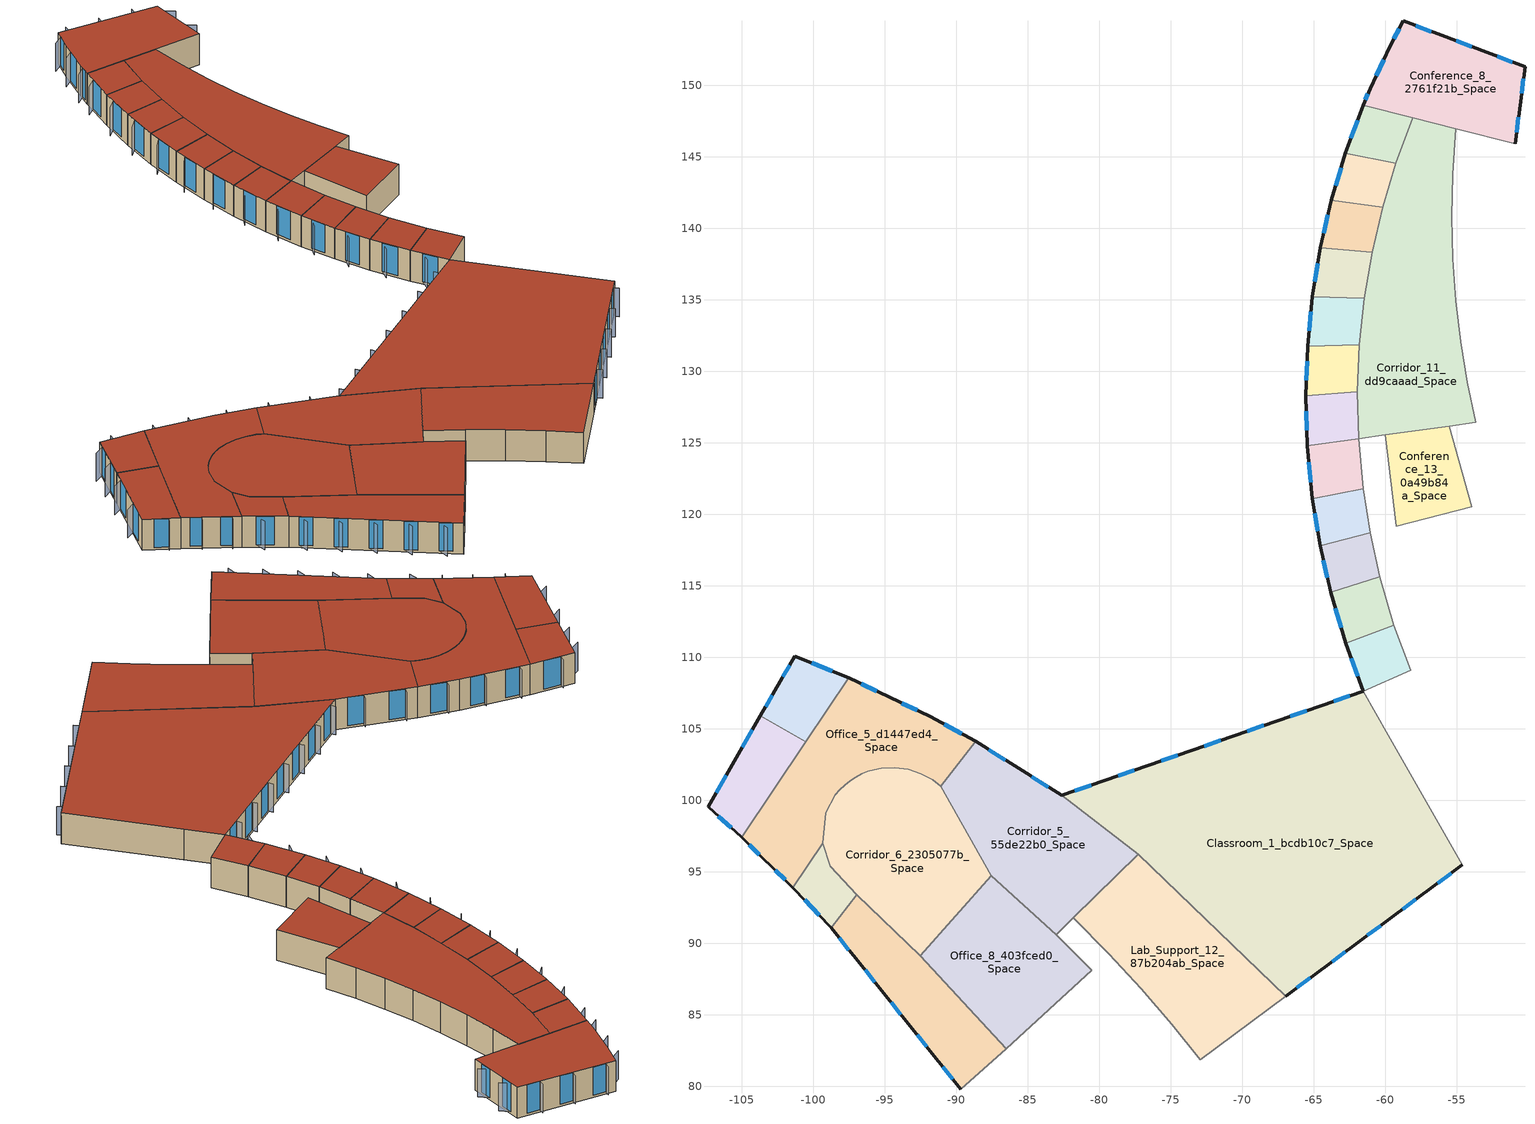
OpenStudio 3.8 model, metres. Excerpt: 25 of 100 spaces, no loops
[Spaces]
Office_3_7615d3ba_Space
 floor outside: -99.35,96.99 -98.82,95.4 -96.96,93.41 -98.77,91.09 -101.43,93.9 z18.9
 wall outside: -101.43,93.9 -98.77,91.09 z18.9:21.95
 wall to Office_5_d1447ed4_Space: -99.35,96.99 -101.43,93.9 z18.9:21.95
 wall to Corridor_4_29bf2f65_Space: -98.77,91.09 -96.96,93.41 z18.9:21.95
 wall to Corridor_6_2305077b_Space: -96.96,93.41 -98.82,95.4 -99.35,96.99 z18.9:21.95
 window: -100.6,93.03 -99.59,91.96 z19.12:21.92
 roof outside: -99.35,96.99 -101.43,93.9 -98.77,91.09 -96.96,93.41 -98.82,95.4 z21.95
Office_5_d1447ed4_Space
 floor outside: -91.85,105.87 -88.66,104.12 -91.08,100.99 -91.65,101.42 -92.48,101.87 -93.38,102.16 -94.32,102.29 -95.26,102.24 -95.73,102.15 -96.18,102.01 -96.62,101.84 -97.04,101.62 -97.44,101.36 -97.81,101.07 -98.15,100.73 -98.46,100.37 -99.13,99.12 -99.35,96.99 -101.43,93.9 -105.03,97.42 -97.53,108.56 z18.9
 wall outside: -105.03,97.42 -101.43,93.9 / -88.66,104.12 -91.85,105.87 -97.53,108.56 z18.9:21.95
 wall to Conference_11_d15ceaec_Space: -100.55,104.08 -105.03,97.42 z18.9:21.95
 wall to Corridor_6_2305077b_Space: -99.35,96.99 -99.13,99.12 -98.46,100.37 -98.15,100.73 -97.81,101.07 -97.44,101.36 -97.04,101.62 -96.62,101.84 -96.18,102.01 -95.73,102.15 -95.26,102.24 -94.32,102.29 -93.38,102.16 -92.48,101.87 -91.65,101.42 -91.08,100.99 z18.9:21.95
 wall to Corridor_5_55de22b0_Space: -91.08,100.99 -88.66,104.12 z18.9:21.95
 wall to Conference_7_6b88a7b2_Space: -97.53,108.56 -100.55,104.08 z18.9:21.95
 window: -104.47,96.88 -103.78,96.21 / -102.67,95.12 -101.98,94.44 / -89.64,104.66 -90.86,105.33 / -92.73,106.28 -93.81,106.8 / -95.57,107.63 -96.65,108.15 z19.12:21.92
 roof outside: -97.53,108.56 -105.03,97.42 -101.43,93.9 -99.35,96.99 -99.13,99.12 -98.46,100.37 -98.15,100.73 -97.81,101.07 -97.44,101.36 -97.04,101.62 -96.62,101.84 -96.18,102.01 -95.73,102.15 -95.26,102.24 -94.32,102.29 -93.38,102.16 -92.48,101.87 -91.65,101.42 -91.08,100.99 -88.66,104.12 -91.85,105.87 z21.95
Office_8_403fced0_Space
 floor outside: -83.01,90.6 -80.53,88.1 -86.51,82.64 -92.54,89.14 -87.56,94.72 z18.9
 wall to Corridor_4_29bf2f65_Space: -92.54,89.14 -86.51,82.64 z18.9:21.95
 wall to Office_6_7e3add11_Space: -86.51,82.64 -80.53,88.1 z18.9:21.95
 wall to Corridor_3_a9111457_Space: -80.53,88.1 -83.01,90.6 z18.9:21.95
 wall to Corridor_5_55de22b0_Space: -83.01,90.6 -87.56,94.72 z18.9:21.95
 wall to Corridor_6_2305077b_Space: -87.56,94.72 -92.54,89.14 z18.9:21.95
 roof outside: -87.56,94.72 -92.54,89.14 -86.51,82.64 -80.53,88.1 -83.01,90.6 z21.95
Office_10_59026183_Space
 floor outside: -59.29,144.55 -60.18,141.47 -63.78,141.97 -62.81,145.24 z18.9
 wall outside: -62.81,145.24 -63.78,141.97 z18.9:21.95
 wall to Corridor_11_dd9caaad_Space: -60.18,141.47 -59.29,144.55 z18.9:21.95
 wall to Conference_1_4d8bf8d2_Space: -59.29,144.55 -62.81,145.24 z18.9:21.95
 wall to Office_18_5b839a15_Space: -63.78,141.97 -60.18,141.47 z18.9:21.95
 window: -63.11,144.23 -63.48,142.98 z19.12:21.92
 roof outside: -62.81,145.24 -63.78,141.97 -60.18,141.47 -59.29,144.55 z21.95
Office_11_144cce5f_Space
 floor outside: -60.39,115.63 -59.4,112.24 -62.78,110.97 -63.84,114.55 z18.9
 wall outside: -63.84,114.55 -62.78,110.97 z18.9:21.95
 wall to Conference_14_ebad9194_Space: -62.78,110.97 -59.4,112.24 z18.9:21.95
 wall to Corridor_13_ef98335c_Space: -59.4,112.24 -60.39,115.63 z18.9:21.95
 wall to Office_20_d91e2c96_Space: -60.39,115.63 -63.84,114.55 z18.9:21.95
 window: -63.51,113.44 -63.11,112.08 z19.12:21.92
 roof outside: -63.84,114.55 -62.78,110.97 -59.4,112.24 -60.39,115.63 z21.95
Office_12_41c03544_Space
 floor outside: -61.56,121.79 -61.07,118.7 -64.58,117.81 -65.11,121.09 z18.9
 wall outside: -65.11,121.09 -64.58,117.81 z18.9:21.95
 wall to Office_20_d91e2c96_Space: -64.58,117.81 -61.07,118.7 z18.9:21.95
 wall to Corridor_13_ef98335c_Space: -61.07,118.7 -61.56,121.79 z18.9:21.95
 wall to Office_13_e8221609_Space: -61.56,121.79 -65.11,121.09 z18.9:21.95
 window: -64.94,120.08 -64.74,118.82 z19.12:21.92
 roof outside: -65.11,121.09 -64.58,117.81 -61.07,118.7 -61.56,121.79 z21.95
Office_13_e8221609_Space
 floor outside: -61.88,125.28 -61.56,121.79 -65.11,121.09 -65.47,124.78 z18.9
 wall outside: -65.47,124.78 -65.11,121.09 z18.9:21.95
 wall to Corridor_13_ef98335c_Space: -61.56,121.79 -61.88,125.28 z18.9:21.95
 wall to Office_14_9163c33d_Space: -61.88,125.28 -65.47,124.78 z18.9:21.95
 window: -65.36,123.64 -65.22,122.24 z19.12:21.92
 roof outside: -65.47,124.78 -65.11,121.09 -61.56,121.79 -61.88,125.28 z21.95
Office_14_9163c33d_Space
 floor outside: -61.96,128.58 -61.88,125.28 -65.47,124.78 -65.57,128.28 z18.9
 wall outside: -65.57,128.28 -65.47,124.78 z18.9:21.95
 wall to Corridor_11_dd9caaad_Space: -61.88,125.28 -61.96,128.58 z18.9:21.95
 wall to Office_15_32eb3848_Space: -61.96,128.58 -65.57,128.28 z18.9:21.95
 window: -65.54,127.2 -65.5,125.86 z19.12:21.92
 roof outside: -65.57,128.28 -65.47,124.78 -61.88,125.28 -61.96,128.58 z21.95
Office_15_32eb3848_Space
 floor outside: -61.83,131.86 -61.96,128.58 -65.57,128.28 -65.45,131.76 z18.9
 wall outside: -65.45,131.76 -65.57,128.28 z18.9:21.95
 wall to Corridor_11_dd9caaad_Space: -61.96,128.58 -61.83,131.86 z18.9:21.95
 wall to Office_16_f161d971_Space: -61.83,131.86 -65.45,131.76 z18.9:21.95
 window: -65.49,130.68 -65.53,129.36 z19.12:21.92
 roof outside: -65.45,131.76 -65.57,128.28 -61.96,128.58 -61.83,131.86 z21.95
Office_16_f161d971_Space
 floor outside: -61.48,135.11 -61.83,131.86 -65.45,131.76 -65.11,135.21 z18.9
 wall outside: -65.11,135.21 -65.45,131.76 z18.9:21.95
 wall to Corridor_11_dd9caaad_Space: -61.83,131.86 -61.48,135.11 z18.9:21.95
 wall to Office_17_d0fbbcd7_Space: -61.48,135.11 -65.11,135.21 z18.9:21.95
 window: -65.21,134.15 -65.34,132.83 z19.12:21.92
 roof outside: -65.11,135.21 -65.45,131.76 -61.83,131.86 -61.48,135.11 z21.95
Office_17_d0fbbcd7_Space
 floor outside: -60.93,138.32 -61.48,135.11 -65.11,135.21 -64.55,138.62 z18.9
 wall outside: -64.55,138.62 -65.11,135.21 z18.9:21.95
 wall to Corridor_11_dd9caaad_Space: -61.48,135.11 -60.93,138.32 z18.9:21.95
 wall to Office_18_5b839a15_Space: -60.93,138.32 -64.55,138.62 z18.9:21.95
 window: -64.72,137.57 -64.93,136.27 z19.12:21.92
 roof outside: -64.55,138.62 -65.11,135.21 -61.48,135.11 -60.93,138.32 z21.95
Office_18_5b839a15_Space
 floor outside: -60.18,141.47 -60.93,138.32 -64.55,138.62 -63.78,141.97 z18.9
 wall outside: -63.78,141.97 -64.55,138.62 z18.9:21.95
 wall to Corridor_11_dd9caaad_Space: -60.93,138.32 -60.18,141.47 z18.9:21.95
 window: -64.02,140.93 -64.31,139.66 z19.12:21.92
 roof outside: -63.78,141.97 -64.55,138.62 -60.93,138.32 -60.18,141.47 z21.95
Office_20_d91e2c96_Space
 floor outside: -61.07,118.7 -60.39,115.63 -63.84,114.55 -64.58,117.81 z18.9
 wall outside: -64.58,117.81 -63.84,114.55 z18.9:21.95
 wall to Corridor_13_ef98335c_Space: -60.39,115.63 -61.07,118.7 z18.9:21.95
 window: -64.35,116.8 -64.07,115.56 z19.12:21.92
 roof outside: -64.58,117.81 -63.84,114.55 -60.39,115.63 -61.07,118.7 z21.95
Lab_Support_12_87b204ab_Space
 floor outside: -66.96,86.31 -72.96,81.86 -74.93,84.33 -77.09,86.84 -79.33,89.27 -81.82,91.78 -77.27,96.23 z18.9
 wall to Corridor_3_a9111457_Space: -81.82,91.78 -79.33,89.27 -77.09,86.84 -74.93,84.33 -72.96,81.86 z18.9:21.95
 wall to Lab_Support_20_b18be413_Space: -72.96,81.86 -66.96,86.31 z18.9:21.95
 wall to Classroom_1_bcdb10c7_Space: -66.96,86.31 -77.27,96.23 z18.9:21.95
 wall to Corridor_5_55de22b0_Space: -77.27,96.23 -81.82,91.78 z18.9:21.95
 roof outside: -81.82,91.78 -79.33,89.27 -77.09,86.84 -74.93,84.33 -72.96,81.86 -66.96,86.31 -77.27,96.23 z21.95
Conference_1_4d8bf8d2_Space
 floor outside: -58.09,147.72 -59.29,144.55 -62.81,145.24 -61.57,148.61 z18.9
 wall outside: -61.57,148.61 -62.81,145.24 z18.9:21.95
 wall to Corridor_11_dd9caaad_Space: -59.29,144.55 -58.09,147.72 z18.9:21.95
 wall to Conference_8_2761f21b_Space: -58.09,147.72 -61.57,148.61 z18.9:21.95
 window: -61.95,147.57 -62.42,146.28 z19.12:21.92
 roof outside: -61.57,148.61 -62.81,145.24 -59.29,144.55 -58.09,147.72 z21.95
Conference_7_6b88a7b2_Space
 floor outside: -97.53,108.56 -100.55,104.08 -103.71,105.9 -101.29,110.08 z18.9
 wall outside: -97.53,108.56 -101.29,110.08 -103.71,105.9 z18.9:21.95
 wall to Conference_11_d15ceaec_Space: -103.71,105.9 -100.55,104.08 z18.9:21.95
 window: -98.7,109.03 -100.13,109.61 / -101.67,109.43 -102.13,108.64 / -102.87,107.34 -103.33,106.55 z19.12:21.92
 roof outside: -101.29,110.08 -103.71,105.9 -100.55,104.08 -97.53,108.56 z21.95
Conference_8_2761f21b_Space
 floor outside: -50.24,151.28 -50.94,145.89 -61.57,148.61 -61.08,149.76 -59.71,152.68 -58.75,154.49 z18.9
 wall outside: -50.94,145.89 -50.24,151.28 -58.75,154.49 -59.71,152.68 -61.08,149.76 -61.57,148.61 z18.9:21.95
 wall to Office_32_c7a2bb30_Space: -55.08,146.95 -50.94,145.89 z18.9:21.95
 wall to Corridor_11_dd9caaad_Space: -58.09,147.72 -55.08,146.95 z18.9:21.95
 window: -50.83,146.73 -50.7,147.75 / -50.49,149.42 -50.35,150.45 / -51.12,151.61 -52.2,152.02 / -53.96,152.68 -55.04,153.09 / -56.79,153.75 -57.87,154.16 / -59.05,153.93 -59.41,153.24 / -60.14,151.78 -60.66,150.67 / -61.23,149.41 -61.42,148.97 z19.12:21.92
 roof outside: -59.71,152.68 -61.08,149.76 -61.57,148.61 -50.94,145.89 -50.24,151.28 -58.75,154.49 z21.95
Conference_11_d15ceaec_Space
 floor outside: -100.55,104.08 -105.03,97.42 -107.37,99.56 -103.71,105.9 z18.9
 wall outside: -103.71,105.9 -107.37,99.56 -105.03,97.42 z18.9:21.95
 window: -104.27,104.92 -104.97,103.71 / -106.11,101.75 -106.8,100.54 / -106.64,98.9 -105.75,98.08 z19.12:21.92
 roof outside: -103.71,105.9 -107.37,99.56 -105.03,97.42 -100.55,104.08 z21.95
Conference_13_0a49b84a_Space
 floor outside: -55.55,126.17 -53.97,120.52 -59.25,119.17 -60.01,125.54 z18.9
 wall to Corridor_13_ef98335c_Space: -60.01,125.54 -59.25,119.17 -53.97,120.52 -55.55,126.17 z18.9:21.95
 wall to Corridor_11_dd9caaad_Space: -55.55,126.17 -60.01,125.54 z18.9:21.95
 roof outside: -60.01,125.54 -59.25,119.17 -53.97,120.52 -55.55,126.17 z21.95
Conference_14_ebad9194_Space
 floor outside: -59.4,112.24 -58.25,109.1 -61.55,107.64 -62.78,110.97 z18.9
 wall outside: -62.78,110.97 -61.55,107.64 z18.9:21.95
 wall to Corridor_14_bce17e83_Space: -61.55,107.64 -58.25,109.1 z18.9:21.95
 wall to Corridor_13_ef98335c_Space: -58.25,109.1 -59.4,112.24 z18.9:21.95
 window: -62.4,109.94 -61.93,108.67 z19.12:21.92
 roof outside: -62.78,110.97 -61.55,107.64 -58.25,109.1 -59.4,112.24 z21.95
Classroom_1_bcdb10c7_Space
 floor outside: -61.55,107.64 -54.64,95.47 -66.96,86.31 -77.27,96.23 -82.65,100.34 z18.9
 wall outside: -61.55,107.64 -82.65,100.34 / -66.96,86.31 -54.64,95.47 z18.9:21.95
 wall to Corridor_14_bce17e83_Space: -59.8,104.55 -61.55,107.64 z18.9:21.95
 wall to Corridor_2_a1642b87_Space: -54.64,95.47 -59.8,104.55 z18.9:21.95
 wall to Corridor_5_55de22b0_Space: -82.65,100.34 -77.27,96.23 z18.9:21.95
 window: -62.48,107.32 -63.63,106.92 / -65.5,106.27 -66.64,105.88 / -68.51,105.23 -69.66,104.84 / -71.52,104.19 -72.67,103.79 / -74.54,103.15 -75.69,102.75 / -77.55,102.1 -78.7,101.71 / -80.57,101.06 -81.71,100.66 / -66.2,86.88 -65.26,87.58 / -63.74,88.71 -62.8,89.41 / -61.27,90.55 -60.33,91.24 / -58.81,92.38 -57.87,93.08 / -56.34,94.21 -55.4,94.91 z19.12:21.92
 roof outside: -82.65,100.34 -77.27,96.23 -66.96,86.31 -54.64,95.47 -61.55,107.64 z21.95
Corridor_4_29bf2f65_Space
 floor outside: -92.54,89.14 -86.51,82.64 -89.68,79.81 -98.77,91.09 -96.96,93.41 z18.9
 wall outside: -98.77,91.09 -89.68,79.81 z18.9:21.95
 wall to Corridor_6_2305077b_Space: -92.54,89.14 -96.96,93.41 z18.9:21.95
 wall to Writeup_b81e36e5_Space: -89.68,79.81 -86.51,82.64 z18.9:21.95
 window: -98.21,90.39 -97.51,89.53 / -96.39,88.13 -95.7,87.27 / -94.57,85.88 -93.88,85.02 / -92.76,83.62 -92.06,82.76 / -90.94,81.36 -90.25,80.51 z19.12:21.92
 roof outside: -96.96,93.41 -98.77,91.09 -89.68,79.81 -86.51,82.64 -92.54,89.14 z21.95
Corridor_5_55de22b0_Space
 floor outside: -82.65,100.34 -77.27,96.23 -83.01,90.6 -87.56,94.72 -91.08,100.99 -88.66,104.12 z18.9
 wall outside: -82.65,100.34 -88.66,104.12 z18.9:21.95
 wall to Corridor_3_a9111457_Space: -83.01,90.6 -81.82,91.78 z18.9:21.95
 wall to Corridor_6_2305077b_Space: -91.08,100.99 -87.56,94.72 z18.9:21.95
 window: -83.58,100.93 -84.72,101.65 / -86.58,102.81 -87.73,103.53 z19.12:21.92
 roof outside: -88.66,104.12 -91.08,100.99 -87.56,94.72 -83.01,90.6 -77.27,96.23 -82.65,100.34 z21.95
Corridor_6_2305077b_Space
 floor outside: -91.08,100.99 -87.56,94.72 -92.54,89.14 -96.96,93.41 -98.82,95.4 -99.35,96.99 -99.13,99.12 -98.46,100.37 -98.15,100.73 -97.81,101.07 -97.44,101.36 -97.04,101.62 -96.62,101.84 -96.18,102.01 -95.73,102.15 -95.26,102.24 -94.32,102.29 -93.38,102.16 -92.48,101.87 -91.65,101.42 z18.9
 roof outside: -98.15,100.73 -98.46,100.37 -99.13,99.12 -99.35,96.99 -98.82,95.4 -96.96,93.41 -92.54,89.14 -87.56,94.72 -91.08,100.99 -91.65,101.42 -92.48,101.87 -93.38,102.16 -94.32,102.29 -95.26,102.24 -95.73,102.15 -96.18,102.01 -96.62,101.84 -97.04,101.62 -97.44,101.36 -97.81,101.07 z21.95
Corridor_11_dd9caaad_Space
 floor outside: -55.08,146.95 -55.3,143.76 -55.36,140.79 -55.29,137.85 -55.08,134.94 -54.74,132.06 -54.27,129.22 -53.68,126.43 -61.88,125.28 -61.96,128.58 -61.83,131.86 -61.48,135.11 -60.93,138.32 -60.18,141.47 -59.29,144.55 -58.09,147.72 z18.9
 wall to Office_32_c7a2bb30_Space: -55.3,143.76 -55.08,146.95 z18.9:21.95
 wall to Office_31_461daee8_Space: -55.36,140.79 -55.3,143.76 z18.9:21.95
 wall to Office_30_7822c73d_Space: -55.29,137.85 -55.36,140.79 z18.9:21.95
 wall to Office_29_e2d9f491_Space: -55.08,134.94 -55.29,137.85 z18.9:21.95
 wall to Office_28_e50d5e7c_Space: -54.74,132.06 -55.08,134.94 z18.9:21.95
 wall to Office_27_5f395d81_Space: -54.27,129.22 -54.74,132.06 z18.9:21.95
 wall to Office_26_b5620982_Space: -53.68,126.43 -54.27,129.22 z18.9:21.95
 wall to Corridor_13_ef98335c_Space: -55.55,126.17 -53.68,126.43 / -61.88,125.28 -60.01,125.54 z18.9:21.95
 roof outside: -58.09,147.72 -59.29,144.55 -60.18,141.47 -60.93,138.32 -61.48,135.11 -61.83,131.86 -61.96,128.58 -61.88,125.28 -53.68,126.43 -54.27,129.22 -54.74,132.06 -55.08,134.94 -55.29,137.85 -55.36,140.79 -55.3,143.76 -55.08,146.95 z21.95
shading: -100.63,92.03 -100.6,93.03 / -104.13,95.85 -103.78,96.21 / -102.33,94.09 -101.98,94.44 / -90.62,105.76 -90.86,105.33 / -93.6,107.25 -93.81,106.8 / -96.44,108.6 -96.65,108.15 / -63.99,143.75 -63.11,144.23 / -63.99,112.56 -63.51,113.44 / -65.53,119.27 -64.94,120.08 / -65.99,122.87 -65.36,123.64 / -66.22,126.47 -65.54,127.2 / -66.22,130 -65.49,130.68 / -65.99,133.51 -65.21,134.15 / -65.53,136.98 -64.72,137.57 / -64.87,140.4 -64.02,140.93 / -64.88,115.95 -64.35,116.8 / -62.86,147.15 -61.95,147.57 / -99.94,110.07 -100.13,109.61 / -102.63,109.17 -101.67,109.43 / -103.84,107.08 -102.87,107.34 / -50.09,146.96 -50.7,147.75 / -49.74,149.65 -50.35,150.45 / -52.02,152.49 -52.2,152.02 / -54.86,153.56 -55.04,153.09 / -57.7,154.63 -57.87,154.16 / -60,153.64 -59.05,153.93 / -61.08,151.44 -60.14,151.78 / -62.16,149.03 -61.23,149.41 / -105.24,104.66 -104.27,104.92 / -107.07,101.49 -106.11,101.75 / -106.09,97.71 -105.75,98.08 / -62.82,109.03 -62.4,109.94 / -63.79,107.39 -63.63,106.92 / -66.81,106.35 -66.64,105.88 / -69.82,105.31 -69.66,104.84 / -72.84,104.27 -72.67,103.79 / -75.85,103.22 -75.69,102.75 / -78.86,102.18 -78.7,101.71 / -81.88,101.14 -81.71,100.66 / -64.96,87.18 -65.26,87.58 / -62.5,89.01 -62.8,89.41 / -60.03,90.84 -60.33,91.24 / -57.57,92.67 -57.87,93.08 / -55.1,94.51 -55.4,94.91 / -98.31,89.39 -98.21,90.39 / -96.5,87.14 -96.39,88.13 / -94.68,84.88 -94.57,85.88 / -92.86,82.63 -92.76,83.62 / -91.05,80.37 -90.94,81.36 / -84.46,102.07 -84.72,101.65 / -87.46,103.96 -87.73,103.53 z19.12:21.92
[Building]
LabBuilding: Default Construction Set=Default Generic Construction Set
[Material]
Name | Roughness | Thickness {m} | Conductivity {W/m-K} | Density {kg/m3} | Specific Heat {J/kg-K} | Thermal Absorptance | Solar Absorptance | Visible Absorptance
Generic Wall Air Gap | Smooth | 0.1 | 0.667 | 1.28 | 1000 | 0.9 | 0.7 | 0.7
8 in. Concrete Block Basement Wall | MediumRough | 0.2032 | 1.32511 | 1842 | 911.412 | 0.9 | 0.7 | 0.7
Generic 25mm Wood | MediumSmooth | 0.0254 | 0.15 | 608 | 1630 | 0.9 | 0.5 | 0.5
25mm Stucco | Smooth | 0.0254 | 0.719518 | 1856 | 839.458 | 0.9 | 0.7 | 0.7
Generic Acoustic Tile | MediumSmooth | 0.02 | 0.06 | 368 | 590 | 0.9 | 0.2 | 0.2
Generic 50mm Insulation | MediumRough | 0.05 | 0.03 | 43 | 1210 | 0.9 | 0.7 | 0.7
5/8 in. Gypsum Board | MediumSmooth | 0.0159 | 0.159893 | 800.002 | 1089.3 | 0.9 | 0.7 | 0.7
Generic Roof Membrane | MediumRough | 0.01 | 0.16 | 1120 | 1460 | 0.9 | 0.65 | 0.65
Generic HW Concrete | MediumRough | 0.2 | 1.95 | 2240 | 900 | 0.9 | 0.8 | 0.8
F08 Metal surface; Metal Roof Surface | Smooth | 0.0008 | 45.2497 | 7824.02 | 499.678 | 0.9 | 0.7 | 0.7
Generic 25mm Insulation | MediumRough | 0.025 | 0.03 | 43 | 1210 | 0.9 | 0.7 | 0.7
Roof Membrane | VeryRough | 0.0095 | 0.159893 | 1121.29 | 1459.06 | 0.9 | 0.7 | 0.7
Generic Ceiling Air Gap | Smooth | 0.1 | 0.556 | 1.28 | 1000 | 0.9 | 0.7 | 0.7
Generic LW Concrete | MediumRough | 0.1 | 0.53 | 1280 | 840 | 0.9 | 0.8 | 0.8
8 in. Normalweight Concrete Floor | MediumRough | 0.2032 | 2.30846 | 2322.01 | 831.464 | 0.9 | 0.7 | 0.7
Generic Painted Metal | Smooth | 0.0015 | 45 | 7690 | 410 | 0.9 | 0.5 | 0.5
Generic Brick | MediumRough | 0.1 | 0.9 | 1920 | 790 | 0.9 | 0.65 | 0.65
Generic Gypsum Board | MediumSmooth | 0.0127 | 0.16 | 800 | 1090 | 0.9 | 0.5 | 0.5
Material 1 | Smooth | 0.1 | 0.1 | 0.1 | 1400 |  | 0.65 | 0.65
[Material:NoMass] Thermal Absorptance=0.9; Solar Absorptance=0.7
Name | Roughness | Thermal Resistance {m2-K/W} | Visible Absorptance
Typical Insulation-R7 | MediumSmooth | 1.23277 | 0.7
Typical Insulation-R31 | MediumSmooth | 5.45942 | 0.7
Typical Insulation-R17 | MediumSmooth | 2.99387 | 0.7
Typical Insulation-R24 | MediumSmooth | 4.22664 | 0.7
Typical Insulation-R4 | MediumSmooth | 0.704441 | 0.7
Typical Insulation-R2 | MediumSmooth | 0.35222 | 0.7
Typical Carpet Pad | VeryRough | 0.21648 | 0.8
[WindowMaterial:Gas] Gas Type=Air
Name | Thickness {m}
AIR 13MM; Generic Window Air Gap | 0.0127
Gap_1_W_0_0038 | 0.0038
[WindowMaterial:Glazing] Optical Data Type=SpectralAverage; Infrared Transmittance at Normal Incidence=0; Dirt Correction Factor for Solar and Visible Transmittance=1; Solar Diffusing=No
Name | Thickness {m} | Solar Transmittance at Normal Incidence | Front Side Solar Reflectance at Normal Incidence | Back Side Solar Reflectance at Normal Incidence | Visible Transmittance at Normal Incidence | Front Side Visible Reflectance at Normal Incidence | Back Side Visible Reflectance at Normal Incidence | Front Side Infrared Hemispherical Emissivity | Back Side Infrared Hemispherical Emissivity | Conductivity {W/m-K}
Glass_2027F_LayerAvg | 0.004 | 0.369744 | 0.470069 | 0.340935 | 0.765222 | 0.0546 | 0.073741 | 0.03675 | 0.84 | 0.999331
CLEAR 6MM | 0.006 | 0.775 | 0.071 | 0.071 | 0.881 | 0.08 | 0.08 | 0.84 | 0.84 | 0.899398
Glass_2052_LayerAvg | 0.00837 | 0.507767 | 0.054228 | 0.0544931 | 0.586833 | 0.05805 | 0.058397 | 0.84 | 0.84 | 0.999331
Generic Clear Glass | 0.006 | 0.77 | 0.07 | 0.07 | 0.88 | 0.08 | 0.08 | 0.84 | 0.84 | 1
Generic Low-e Glass | 0.006 | 0.45 | 0.36 | 0.36 | 0.71 | 0.21 | 0.21 | 0.84 | 0.047 | 1
REF D CLEAR 6MM | 0.006 | 0.429 | 0.308 | 0.379 | 0.334 | 0.453 | 0.505 | 0.84 | 0.82 | 0.899398
REF B CLEAR HI 6MM | 0.006 | 0.24 | 0.16 | 0.32 | 0.3 | 0.16 | 0.29 | 0.84 | 0.6 | 0.899398
[Construction]
Generic Ground Slab: Generic 50mm Insulation, Generic HW Concrete
Generic Exposed Floor: Generic Painted Metal, Generic Ceiling Air Gap, Generic 50mm Insulation, Generic LW Concrete
Typical Insulated Carpeted 8in Slab Floor-R5: Typical Insulation-R4, 8 in. Normalweight Concrete Floor, Typical Carpet Pad
Generic Double Pane: Generic Low-e Glass, Generic Window Air Gap, Generic Clear Glass
Generic Shade: Material 1
Generic Underground Wall: Generic 50mm Insulation, Generic HW Concrete, Generic Wall Air Gap, Generic Gypsum Board
U 0.44 SHGC 0.26 Dbl Ref-B-H Clr 6mm/13mm Air: REF B CLEAR HI 6MM, AIR 13MM, CLEAR 6MM
Generic Underground Roof: Generic 50mm Insulation, Generic HW Concrete, Generic Ceiling Air Gap, Generic Acoustic Tile
Generic Interior Floor: Generic Acoustic Tile, Generic Ceiling Air Gap, Generic LW Concrete
Typical IEAD Roof-R32: Roof Membrane, Typical Insulation-R31, Metal Roof Surface
Typical Insulated Basement Mass Wall-R8: Typical Insulation-R7, 8 in. Concrete Block Basement Wall
Generic Interior Door: Generic 25mm Wood
Typical Insulated Steel Framed Exterior Wall-R19: 25mm Stucco, 5/8 in. Gypsum Board, Typical Insulation-R17, 5/8 in. Gypsum Board
Generic Single Pane: Generic Clear Glass
Typical Overhead Door-R2: Typical Insulation-R2
Typical Insulated Metal Door-R2: F08 Metal surface, Typical Insulation-R2
Generic Exterior Wall: Generic Brick, Generic LW Concrete, Generic 50mm Insulation, Generic Wall Air Gap, Generic Gypsum Board
Generic Roof: Generic Roof Membrane, Generic 50mm Insulation, Generic LW Concrete, Generic Ceiling Air Gap, Generic Acoustic Tile
U 0.48 SHGC 0.40 Dbl Ref-D Clr 6mm/13mm: REF D CLEAR 6MM, AIR 13MM, CLEAR 6MM
Generic Interior Wall: Generic Gypsum Board, Generic Wall Air Gap, Generic Gypsum Board
Generic Exterior Door: Generic Painted Metal, Generic 25mm Insulation, Generic Painted Metal
Generic Interior Ceiling: Generic LW Concrete, Generic Ceiling Air Gap, Generic Acoustic Tile
Typical Insulated Steel Framed Exterior Floor-R27: 25mm Stucco, 5/8 in. Gypsum Board, Typical Insulation-R24, 5/8 in. Gypsum Board, Typical Carpet Pad
Window_U_0.50_SHGC_0.40_Skylight_Frame_Width_0.430_in: Glass_2052_LayerAvg, Gap_1_W_0_0038, Glass_2027F_LayerAvg
[DefaultConstructionSet]
Name | Default Exterior Surface Constructions | Default Interior Surface Constructions | Default Ground Contact Surface Constructions | Default Exterior SubSurface Constructions | Default Interior SubSurface Constructions | Space Shading Construction | Adiabatic Surface Construction
Default Generic Construction Set | Default Surface Constructions 2 | Default Surface Constructions 1 | Default Surface Constructions 3 | Default Sub Surface Constructions 2 | Default Sub Surface Constructions 1 | Generic Shade | Generic Interior Wall
2013::ClimateZone5::SteelFramed | Default Surface Constructions 5 | Default Surface Constructions 4 | Default Surface Constructions 6 | Default Sub Surface Constructions 4 | Default Sub Surface Constructions 3
[DefaultSurfaceConstructions]
Name | Floor Construction | Wall Construction | Roof Ceiling Construction
Default Surface Constructions 1 | Generic Interior Floor | Generic Interior Wall | Generic Interior Ceiling
Default Surface Constructions 2 | Generic Exposed Floor | Generic Exterior Wall | Generic Roof
Default Surface Constructions 3 | Generic Ground Slab | Generic Underground Wall | Generic Underground Roof
Default Surface Constructions 4
Default Surface Constructions 5 | Typical Insulated Steel Framed Exterior Floor-R27 | Typical Insulated Steel Framed Exterior Wall-R19 | Typical IEAD Roof-R32
Default Surface Constructions 6 | Typical Insulated Carpeted 8in Slab Floor-R5 | Typical Insulated Basement Mass Wall-R8
[DefaultSubSurfaceConstructions]
Name | Fixed Window Construction | Operable Window Construction | Door Construction | Glass Door Construction | Overhead Door Construction | Skylight Construction
Default Sub Surface Constructions 1 | Generic Single Pane | Generic Single Pane | Generic Interior Door | Generic Single Pane | Generic Interior Door | Generic Single Pane
Default Sub Surface Constructions 2 | Generic Double Pane | Generic Double Pane | Generic Exterior Door | Generic Double Pane | Generic Exterior Door | Generic Double Pane
Default Sub Surface Constructions 3
Default Sub Surface Constructions 4 | U 0.48 SHGC 0.40 Dbl Ref-D Clr 6mm/13mm | U 0.48 SHGC 0.40 Dbl Ref-D Clr 6mm/13mm | Typical Insulated Metal Door-R2 | U 0.44 SHGC 0.26 Dbl Ref-B-H Clr 6mm/13mm Air | Typical Overhead Door-R2 | Window_U_0.50_SHGC_0.40_Skylight_Frame_Width_0.430_in
[SpaceType]
Name | Design Specification Outdoor Air Object | Standards Space Type
2013::MediumOffice::ClosedOffice | 2013::MediumOffice::ClosedOffice_Ventilation | ClosedOffice
2013::MediumOffice::Conference | 2013::MediumOffice::Conference_Ventilation | Conference
2013::MediumOffice::Corridor | 2013::MediumOffice::Corridor_Ventilation | Corridor
2013::MediumOffice::Classroom | 2013::MediumOffice::Classroom_Ventilation | Classroom
2013::Laboratory::Lab with fume hood | 2013::Laboratory::Lab with fume hood_Ventilation | Lab with fume hood
[People:Definition] Number of People Calculation Method=People/Area; Fraction Radiant=0.3; Sensible Heat Fraction=Autocalculate
Name | People per Space Floor Area {person/m2}
2013::MediumOffice::ClosedOffice_People | 0.0511286
2013::MediumOffice::Conference_People | 0.538196
2013::MediumOffice::Classroom_People | 0.376737
2013::Laboratory::Lab with fume hood_People | 0.0538196
[People] Multiplier=1
Name | People Definition | Space or SpaceType | Number of People Schedule | Activity Level Schedule
2013::MediumOffice::ClosedOffice_People | 2013::MediumOffice::ClosedOffice_People | 2013::MediumOffice::ClosedOffice | OfficeMedium BLDG_OCC_SCH | OfficeMedium ACTIVITY_SCH
2013::MediumOffice::Conference_People | 2013::MediumOffice::Conference_People | 2013::MediumOffice::Conference | OfficeMedium BLDG_OCC_SCH | OfficeMedium ACTIVITY_SCH
2013::MediumOffice::Classroom_People | 2013::MediumOffice::Classroom_People | 2013::MediumOffice::Classroom | OfficeMedium BLDG_OCC_SCH | OfficeMedium ACTIVITY_SCH
2013::Laboratory::Lab with fume hood_People | 2013::Laboratory::Lab with fume hood_People | 2013::Laboratory::Lab with fume hood | Lab_OCC_SCH | Lab_OCC_Activity
[Lights:Definition] Design Level Calculation Method=Watts/Area; Fraction Radiant=0.7; Fraction Visible=0.2; Return Air Fraction=0
Name | Watts per Space Floor Area {W/m2}
2013::MediumOffice::ClosedOffice_Lighting | 11.9479
2013::MediumOffice::Conference_Lighting | 13.2396
2013::MediumOffice::Corridor_Lighting | 7.104174
2013::MediumOffice::Classroom_Lighting | 13.3472
2013::Laboratory::Lab with fume hood_Lighting | 19.4827
[Lights] Fraction Replaceable=1
Name | Lights Definition | Space or SpaceType | Schedule
2013::MediumOffice::ClosedOffice_Lighting | 2013::MediumOffice::ClosedOffice_Lighting | 2013::MediumOffice::ClosedOffice | OfficeMedium BLDG_LIGHT_SCH_2013
2013::MediumOffice::Conference_Lighting | 2013::MediumOffice::Conference_Lighting | 2013::MediumOffice::Conference | OfficeMedium BLDG_LIGHT_SCH_2013
2013::MediumOffice::Corridor_Lighting | 2013::MediumOffice::Corridor_Lighting | 2013::MediumOffice::Corridor | OfficeMedium BLDG_LIGHT_SCH_2013
2013::MediumOffice::Classroom_Lighting | 2013::MediumOffice::Classroom_Lighting | 2013::MediumOffice::Classroom | OfficeMedium BLDG_LIGHT_SCH_2013
2013::Laboratory::Lab with fume hood_Lighting | 2013::Laboratory::Lab with fume hood_Lighting | 2013::Laboratory::Lab with fume hood | Lab_LIGHT_SCH
[ElectricEquipment:Definition] Design Level Calculation Method=Watts/Area; Fraction Latent=0; Fraction Radiant=0.5; Fraction Lost=0
Name | Watts per Space Floor Area {W/m2}
2013::MediumOffice::ClosedOffice_Electric | 9.364593
2013::MediumOffice::Conference_Electric | 10.7639
2013::MediumOffice::Corridor_Electric | 3.121531
2013::MediumOffice::Classroom_Electric | 9.99966
2013::Laboratory::Lab with fume hood_Electric | 43.0556
[ElectricEquipment]
Name | Electric Equipment Definition | Space or SpaceType | Schedule
2013::MediumOffice::ClosedOffice_Electric | 2013::MediumOffice::ClosedOffice_Electric | 2013::MediumOffice::ClosedOffice | OfficeMedium BLDG_EQUIP_SCH_2013
2013::MediumOffice::Conference_Electric | 2013::MediumOffice::Conference_Electric | 2013::MediumOffice::Conference | OfficeMedium BLDG_EQUIP_SCH_2013
2013::MediumOffice::Corridor_Electric | 2013::MediumOffice::Corridor_Electric | 2013::MediumOffice::Corridor | OfficeMedium BLDG_EQUIP_SCH_2013
2013::MediumOffice::Classroom_Electric | 2013::MediumOffice::Classroom_Electric | 2013::MediumOffice::Classroom | OfficeMedium BLDG_EQUIP_SCH_2013
2013::Laboratory::Lab with fume hood_Electric | 2013::Laboratory::Lab with fume hood_Electric | 2013::Laboratory::Lab with fume hood | Lab_EQUIP_SCH
[SpaceInfiltration:DesignFlowRate] Design Flow Rate Calculation Method=Flow/ExteriorArea; Constant Term Coefficient=1; Temperature Term Coefficient=0; Velocity Term Coefficient=0
Name | Space or SpaceType | Schedule | Flow per Exterior Surface Area {m3/s-m2}
2013::MediumOffice::ClosedOffice_Infiltration | 2013::MediumOffice::ClosedOffice | OfficeMedium INFIL_SCH_PNNL | 0.000226568
2013::MediumOffice::Conference_Infiltration | 2013::MediumOffice::Conference | OfficeMedium INFIL_SCH_PNNL | 0.000226568
2013::MediumOffice::Corridor_Infiltration | 2013::MediumOffice::Corridor | OfficeMedium INFIL_SCH_PNNL | 0.000226568
2013::MediumOffice::Classroom_Infiltration | 2013::MediumOffice::Classroom | OfficeMedium INFIL_SCH_PNNL | 0.000226568
2013::Laboratory::Lab with fume hood_Infiltration | 2013::Laboratory::Lab with fume hood | Lab_INFIL_SCH_PNNL | 0.00056896
[DesignSpecification:OutdoorAir] Outdoor Air Flow Rate {m3/s}=0
Name | Outdoor Air Flow per Person {m3/s-person} | Outdoor Air Flow per Floor Area {m3/s-m2} | Outdoor Air Flow Air Changes per Hour {1/hr}
2013::MediumOffice::ClosedOffice_Ventilation; 2013::MediumOffice::Conference_Ventilation | 0.00235973 | 0.0003048 | 0
2013::MediumOffice::Corridor_Ventilation | 0 | 0.0003048 | 0
2013::MediumOffice::Classroom_Ventilation | 0.00471947 | 0.0006096 | 0
2013::Laboratory::Lab with fume hood_Ventilation | 0.00471947 | 0.0009144 | 15
[Space] Default Construction Set=2013::ClimateZone5::SteelFramed; Building Story=UndefinedStory
Name | Space Type | Thermal Zone
Office_3_7615d3ba_Space | 2013::MediumOffice::ClosedOffice | Office_3_7615d3ba
Office_5_d1447ed4_Space | 2013::MediumOffice::ClosedOffice | Office_5_d1447ed4
Office_8_403fced0_Space | 2013::MediumOffice::ClosedOffice | Office_8_403fced0
Office_10_59026183_Space | 2013::MediumOffice::ClosedOffice | Office_10_59026183
Office_11_144cce5f_Space | 2013::MediumOffice::ClosedOffice | Office_11_144cce5f
Office_12_41c03544_Space | 2013::MediumOffice::ClosedOffice | Office_12_41c03544
Office_13_e8221609_Space | 2013::MediumOffice::ClosedOffice | Office_13_e8221609
Office_14_9163c33d_Space | 2013::MediumOffice::ClosedOffice | Office_14_9163c33d
Office_15_32eb3848_Space | 2013::MediumOffice::ClosedOffice | Office_15_32eb3848
Office_16_f161d971_Space | 2013::MediumOffice::ClosedOffice | Office_16_f161d971
Office_17_d0fbbcd7_Space | 2013::MediumOffice::ClosedOffice | Office_17_d0fbbcd7
Office_18_5b839a15_Space | 2013::MediumOffice::ClosedOffice | Office_18_5b839a15
Office_20_d91e2c96_Space | 2013::MediumOffice::ClosedOffice | Office_20_d91e2c96
Lab_Support_12_87b204ab_Space | 2013::Laboratory::Lab with fume hood | Lab_Support_12_87b204ab
Conference_1_4d8bf8d2_Space | 2013::MediumOffice::Conference | Conference_1_4d8bf8d2
Conference_7_6b88a7b2_Space | 2013::MediumOffice::Conference | Conference_7_6b88a7b2
Conference_8_2761f21b_Space | 2013::MediumOffice::Conference | Conference_8_2761f21b
Conference_11_d15ceaec_Space | 2013::MediumOffice::Conference | Conference_11_d15ceaec
Conference_13_0a49b84a_Space | 2013::MediumOffice::Conference | Conference_13_0a49b84a
Conference_14_ebad9194_Space | 2013::MediumOffice::Conference | Conference_14_ebad9194
Classroom_1_bcdb10c7_Space | 2013::MediumOffice::Classroom | Classroom_1_bcdb10c7
Corridor_4_29bf2f65_Space | 2013::MediumOffice::Corridor | Corridor_4_29bf2f65
Corridor_5_55de22b0_Space | 2013::MediumOffice::Corridor | Corridor_5_55de22b0
Corridor_6_2305077b_Space | 2013::MediumOffice::Corridor | Corridor_6_2305077b
Corridor_11_dd9caaad_Space | 2013::MediumOffice::Corridor | Corridor_11_dd9caaad
[ThermalZone] Ceiling Height {m}=3.048; Use Ideal Air Loads=No
Name | Volume {m3} | Thermostat
Office_3_7615d3ba | 36.8401 | 2013::MediumOffice::ClosedOffice_Setpoint..Office_3_7615d3ba
Office_5_d1447ed4 | 261.249 | 2013::MediumOffice::ClosedOffice_Setpoint..Office_5_d1447ed4
Office_8_403fced0 | 221.111 | 2013::MediumOffice::ClosedOffice_Setpoint..Office_8_403fced0
Office_10_59026183 | 36.1791 | 2013::MediumOffice::ClosedOffice_Setpoint..Office_10_59026183
Office_11_144cce5f | 39.902 | 2013::MediumOffice::ClosedOffice_Setpoint..Office_11_144cce5f
Office_12_41c03544 | 35.5165 | 2013::MediumOffice::ClosedOffice_Setpoint..Office_12_41c03544
Office_13_e8221609 | 39.5903 | 2013::MediumOffice::ClosedOffice_Setpoint..Office_13_e8221609
Office_14_9163c33d | 37.3546 | 2013::MediumOffice::ClosedOffice_Setpoint..Office_14_9163c33d
Office_15_32eb3848 | 37.2084 | 2013::MediumOffice::ClosedOffice_Setpoint..Office_15_32eb3848
Office_16_f161d971 | 37.0221 | 2013::MediumOffice::ClosedOffice_Setpoint..Office_16_f161d971
Office_17_d0fbbcd7 | 36.8445 | 2013::MediumOffice::ClosedOffice_Setpoint..Office_17_d0fbbcd7
Office_18_5b839a15 | 36.644 | 2013::MediumOffice::ClosedOffice_Setpoint..Office_18_5b839a15
Office_20_d91e2c96 | 35.6232 | 2013::MediumOffice::ClosedOffice_Setpoint..Office_20_d91e2c96
Lab_Support_12_87b204ab | 283.311 | 2013::Laboratory::Lab with fume hood_Setpoint..Lab_Support_12_87b204ab
Conference_1_4d8bf8d2 | 37.7888 | 2013::MediumOffice::Conference_Setpoint..Conference_1_4d8bf8d2
Conference_7_6b88a7b2 | 59.53 | 2013::MediumOffice::Conference_Setpoint..Conference_7_6b88a7b2
Conference_8_2761f21b | 181.298 | 2013::MediumOffice::Conference_Setpoint..Conference_8_2761f21b
Conference_11_d15ceaec | 79.0186 | 2013::MediumOffice::Conference_Setpoint..Conference_11_d15ceaec
Conference_13_0a49b84a | 92.888 | 2013::MediumOffice::Conference_Setpoint..Conference_13_0a49b84a
Conference_14_ebad9194 | 37.8879 | 2013::MediumOffice::Conference_Setpoint..Conference_14_ebad9194
Classroom_1_bcdb10c7 | 933.898 | 2013::MediumOffice::Classroom_Setpoint..Classroom_1_bcdb10c7
Corridor_4_29bf2f65 | 164.967 | 2013::MediumOffice::Corridor_Setpoint..Corridor_4_29bf2f65
Corridor_5_55de22b0 | 271.565 | 2013::MediumOffice::Corridor_Setpoint..Corridor_5_55de22b0
Corridor_6_2305077b | 293.145 | 2013::MediumOffice::Corridor_Setpoint..Corridor_6_2305077b
Corridor_11_dd9caaad | 389.506 | 2013::MediumOffice::Corridor_Setpoint..Corridor_11_dd9caaad
[ThermostatSetpoint:DualSetpoint]
Name | Heating Setpoint Temperature Schedule | Cooling Setpoint Temperature Schedule
2013::MediumOffice::ClosedOffice_Setpoint..Office_3_7615d3ba; 2013::MediumOffice::ClosedOffice_Setpoint..Office_5_d1447ed4; 2013::MediumOffice::ClosedOffice_Setpoint..Office_8_403fced0; 2013::MediumOffice::ClosedOffice_Setpoint..Office_10_59026183; 2013::MediumOffice::ClosedOffice_Setpoint..Office_11_144cce5f; 2013::MediumOffice::ClosedOffice_Setpoint..Office_12_41c03544; 2013::MediumOffice::ClosedOffice_Setpoint..Office_13_e8221609; 2013::MediumOffice::ClosedOffice_Setpoint..Office_14_9163c33d; 2013::MediumOffice::ClosedOffice_Setpoint..Office_15_32eb3848; 2013::MediumOffice::ClosedOffice_Setpoint..Office_16_f161d971; 2013::MediumOffice::ClosedOffice_Setpoint..Office_17_d0fbbcd7; 2013::MediumOffice::ClosedOffice_Setpoint..Office_18_5b839a15; 2013::MediumOffice::ClosedOffice_Setpoint..Office_20_d91e2c96; 2013::MediumOffice::Conference_Setpoint..Conference_1_4d8bf8d2; 2013::MediumOffice::Conference_Setpoint..Conference_7_6b88a7b2; 2013::MediumOffice::Conference_Setpoint..Conference_8_2761f21b; 2013::MediumOffice::Conference_Setpoint..Conference_11_d15ceaec; 2013::MediumOffice::Conference_Setpoint..Conference_13_0a49b84a; 2013::MediumOffice::Conference_Setpoint..Conference_14_ebad9194; 2013::MediumOffice::Classroom_Setpoint..Classroom_1_bcdb10c7; 2013::MediumOffice::Corridor_Setpoint..Corridor_4_29bf2f65; 2013::MediumOffice::Corridor_Setpoint..Corridor_5_55de22b0; 2013::MediumOffice::Corridor_Setpoint..Corridor_6_2305077b; 2013::MediumOffice::Corridor_Setpoint..Corridor_11_dd9caaad | OfficeMedium HTGSETP_SCH_YES_OPTIMUM | OfficeMedium CLGSETP_SCH_YES_OPTIMUM
2013::Laboratory::Lab with fume hood_Setpoint..Lab_Support_12_87b204ab | Lab_HTGSETP_SCH | Lab_CLGSETP_SCH
[BuildingStory]
UndefinedStory
[Schedule:Ruleset]
Name | Default Day Schedule | Summer Design Day Schedule | Winter Design Day Schedule
Lab_LIGHT_SCH | Lab_LIGHT_SCH_Default | Lab_LIGHT_SCH_SmrDsn 1 | Lab_LIGHT_SCH_WntrDsn 1
OfficeMedium BLDG_EQUIP_SCH_2013 | OfficeMedium BLDG_EQUIP_SCH_2013_Sat | OfficeMedium BLDG_EQUIP_SCH_2013_SmrDsn 1 | OfficeMedium BLDG_EQUIP_SCH_2013_WntrDsn 1
Lab_INFIL_SCH_PNNL | Lab_INFIL_SCH_PNNL_Default | Lab_INFIL_SCH_PNNL_SmrDsn 1 | Lab_INFIL_SCH_PNNL_WntrDsn 1
OfficeMedium HTGSETP_SCH_YES_OPTIMUM | OfficeMedium HTGSETP_SCH_YES_OPTIMUM_Default | OfficeMedium HTGSETP_SCH_YES_OPTIMUM_SmrDsn 1 | OfficeMedium HTGSETP_SCH_YES_OPTIMUM_WntrDsn 1
OfficeMedium ACTIVITY_SCH | OfficeMedium ACTIVITY_SCH_Default | OfficeMedium ACTIVITY_SCH_SmrDsn 1 | OfficeMedium ACTIVITY_SCH_WntrDsn 1
OfficeMedium BLDG_OCC_SCH | OfficeMedium BLDG_OCC_SCH_Default | OfficeMedium BLDG_OCC_SCH_SmrDsn 1 | OfficeMedium BLDG_OCC_SCH_WntrDsn 1
Lab_OCC_SCH | Lab_OCC_SCH_Default | Lab_OCC_SCH_SmrDsn 1 | Lab_OCC_SCH_WntrDsn 1
Lab_EQUIP_SCH | Lab_EQUIP_SCH_Default | Lab_EQUIP_SCH_SmrDsn 1 | Lab_EQUIP_SCH_WntrDsn 1
OfficeMedium CLGSETP_SCH_YES_OPTIMUM | OfficeMedium CLGSETP_SCH_YES_OPTIMUM_Default | OfficeMedium CLGSETP_SCH_YES_OPTIMUM_SmrDsn 1 | OfficeMedium CLGSETP_SCH_YES_OPTIMUM_WntrDsn 1
OfficeMedium INFIL_SCH_PNNL | OfficeMedium INFIL_SCH_PNNL_Default | OfficeMedium INFIL_SCH_PNNL_SmrDsn 1 | OfficeMedium INFIL_SCH_PNNL_WntrDsn 1
Lab_OCC_Activity | Lab_OCC_Activity_Default | Lab_OCC_Activity_SmrDsn 1 | Lab_OCC_Activity_WntrDsn 1
Lab_HTGSETP_SCH | Lab_HTGSETP_SCH_Default |  | Lab_HTGSETP_SCH_WntrDsn 1
Lab_CLGSETP_SCH | Lab_CLGSETP_SCH_Default | Lab_CLGSETP_SCH_SmrDsn 1
OfficeMedium BLDG_LIGHT_SCH_2013 | OfficeMedium BLDG_LIGHT_SCH_2013_Sat | OfficeMedium BLDG_LIGHT_SCH_2013_SmrDsn 1 | OfficeMedium BLDG_LIGHT_SCH_2013_WntrDsn 1
[Schedule:Day]
Lab_LIGHT_SCH_Default: 7, 0, 0.1, 11, 0, 0.4, 16, 0, 0.2, 24, 0, 0.1
Lab_LIGHT_SCH_SmrDsn 1; OfficeMedium BLDG_EQUIP_SCH_2013_SmrDsn 1; Lab_INFIL_SCH_PNNL_Default; Lab_OCC_SCH_SmrDsn 1; Lab_EQUIP_SCH_SmrDsn 1; OfficeMedium INFIL_SCH_PNNL_Default; OfficeMedium BLDG_LIGHT_SCH_2013_SmrDsn 1: 24, 0, 1
Lab_LIGHT_SCH_WntrDsn 1; OfficeMedium BLDG_EQUIP_SCH_2013_WntrDsn 1; OfficeMedium BLDG_OCC_SCH_WntrDsn 1; Lab_OCC_SCH_WntrDsn 1; Lab_EQUIP_SCH_WntrDsn 1; OfficeMedium BLDG_LIGHT_SCH_2013_WntrDsn 1: 24, 0, 0
Schedule Day 1: 5, 0, 0.2, 6, 0, 0.3, 7, 0, 0.5, 11, 0, 0.9, 12, 0, 0.8, 17, 0, 0.9, 19, 0, 0.5, 21, 0, 0.3, 24, 0, 0.2
OfficeMedium BLDG_EQUIP_SCH_2013_Sat: 6, 0, 0.230755, 8, 0, 0.381235, 12, 0, 0.476543, 17, 0, 0.33358, 19, 0, 0.285926, 24, 0, 0.230755
Schedule Day 2: 6, 0, 0.230755, 18, 0, 0.288107, 24, 0, 0.230755
Schedule Day 3: 6, 0, 0.307674, 8, 0, 0.381235, 12, 0, 0.857778, 13, 0, 0.76247, 17, 0, 0.857778, 18, 0, 0.476543, 24, 0, 0.381235
Lab_INFIL_SCH_PNNL_SmrDsn 1; Schedule Day 4; OfficeMedium INFIL_SCH_PNNL_SmrDsn 1; Schedule Day 23: 6, 0, 1, 22, 0, 0.25, 24, 0, 1
Lab_INFIL_SCH_PNNL_WntrDsn 1; Schedule Day 5; OfficeMedium INFIL_SCH_PNNL_WntrDsn 1; Schedule Day 24: 6, 0, 1, 18, 0, 0.25, 24, 0, 1
OfficeMedium HTGSETP_SCH_YES_OPTIMUM_Default; OfficeMedium HTGSETP_SCH_YES_OPTIMUM_SmrDsn 1: 24, 0, 15.6
OfficeMedium HTGSETP_SCH_YES_OPTIMUM_WntrDsn 1: 5, 0, 15.6, 6, 0, 17.6, 7, 0, 19.6, 22, 0, 21, 24, 0, 15.6
Schedule Day 6: 5, 0, 15.6, 6, 0, 17.8, 7, 0, 20, 17, 0, 21, 24, 0, 15.6
Schedule Day 7: 5, 0, 15.6, 6, 0, 17.8, 7, 0, 20, 22, 0, 21, 24, 0, 15.6
OfficeMedium ACTIVITY_SCH_Default; OfficeMedium ACTIVITY_SCH_SmrDsn 1; OfficeMedium ACTIVITY_SCH_WntrDsn 1: 24, 0, 120
OfficeMedium BLDG_OCC_SCH_Default: 6, 0, 0, 18, 0, 0.05, 24, 0, 0
OfficeMedium BLDG_OCC_SCH_SmrDsn 1: 6, 0, 0, 22, 0, 1, 24, 0, 0.05
Schedule Day 8: 6, 0, 0, 8, 0, 0.1, 12, 0, 0.3, 17, 0, 0.1, 19, 0, 0.05, 24, 0, 0
Schedule Day 9: 6, 0, 0, 7, 0, 0.1, 8, 0, 0.2, 12, 0, 0.95, 13, 0, 0.5, 17, 0, 0.95, 18, 0, 0.3, 22, 0, 0.1, 24, 0, 0.05
Lab_OCC_SCH_Default: 6, 0, 0.05, 8, 0, 0.1, 12, 0, 0.3, 17, 0, 0.1, 24, 0, 0.05
Schedule Day 11: 6, 0, 0.05, 7, 0, 0.1, 8, 0, 0.2, 10, 0, 0.9, 12, 0, 0.45, 17, 0, 0.9, 18, 0, 0.3, 21, 0, 0.1, 24, 0, 0.05
Lab_EQUIP_SCH_Default: 5, 0, 0.2, 7, 0, 0.3, 11, 0, 0.4, 16, 0, 0.3, 24, 0, 0.2
Schedule Day 14: 6, 0, 0.2, 7, 0, 0.3, 8, 0, 0.4, 11, 0, 0.5, 12, 0, 0.4, 16, 0, 0.5, 17, 0, 0.4, 19, 0, 0.3, 24, 0, 0.2
OfficeMedium CLGSETP_SCH_YES_OPTIMUM_Default; OfficeMedium CLGSETP_SCH_YES_OPTIMUM_WntrDsn 1: 24, 0, 26.7
OfficeMedium CLGSETP_SCH_YES_OPTIMUM_SmrDsn 1: 5, 0, 26.7, 6, 0, 25.7, 7, 0, 25, 22, 0, 24, 24, 0, 26.7
Schedule Day 21: 5, 0, 26.7, 6, 0, 25.7, 7, 0, 25, 17, 0, 24, 24, 0, 26.7
Schedule Day 22: 5, 0, 26.7, 6, 0, 25.6, 7, 0, 25, 22, 0, 24, 24, 0, 26.7
Lab_OCC_Activity_Default; Lab_OCC_Activity_SmrDsn 1; Lab_OCC_Activity_WntrDsn 1: 24, 0, 167
Lab_HTGSETP_SCH_Default; Lab_HTGSETP_SCH_WntrDsn 1; Schedule Day 26; Lab_CLGSETP_SCH_Default; Lab_CLGSETP_SCH_SmrDsn 1; Schedule Day 27: 24, 0, 22.22
OfficeMedium BLDG_LIGHT_SCH_2013_Sat: 6, 0, 0.05, 8, 0, 0.0862326, 12, 0, 0.258698, 17, 0, 0.129349, 19, 0, 0.0431163, 24, 0, 0.05
Schedule Day 28: 6, 0, 0.05, 18, 0, 0.0431163, 24, 0, 0.05
Schedule Day 29: 5, 0, 0.05, 6, 0, 0.1, 7, 0, 0.0862326, 8, 0, 0.258698, 17, 0, 0.776093, 18, 0, 0.431163, 20, 0, 0.258698, 22, 0, 0.172465, 23, 0, 0.0862326, 24, 0, 0.0431163
[Schedule:Rule] Date Specification Type=DateRange; Start Month=1; Start Day=1; End Month=12; End Day=31
Name | Schedule Ruleset | Rule Order | Day Schedule | Apply Sunday | Apply Monday | Apply Tuesday | Apply Wednesday | Apply Thursday | Apply Friday | Apply Saturday
Schedule Rule 1 | Lab_LIGHT_SCH | 0 | Schedule Day 1 | No | Yes | Yes | Yes | Yes | Yes | No
Schedule Rule 2 | OfficeMedium BLDG_EQUIP_SCH_2013 | 0 | Schedule Day 2 | Yes | No | No | No | No | No | No
Schedule Rule 3 | OfficeMedium BLDG_EQUIP_SCH_2013 | 1 | Schedule Day 3 | No | Yes | Yes | Yes | Yes | Yes | No
Schedule Rule 4 | Lab_INFIL_SCH_PNNL | 0 | Schedule Day 4 | No | Yes | Yes | Yes | Yes | Yes | No
Schedule Rule 5 | Lab_INFIL_SCH_PNNL | 1 | Schedule Day 5 | No | No | No | No | No | No | Yes
Schedule Rule 6 | OfficeMedium HTGSETP_SCH_YES_OPTIMUM | 0 | Schedule Day 6 | No | No | No | No | No | No | Yes
Schedule Rule 7 | OfficeMedium HTGSETP_SCH_YES_OPTIMUM | 1 | Schedule Day 7 | No | Yes | Yes | Yes | Yes | Yes | No
Schedule Rule 8 | OfficeMedium BLDG_OCC_SCH | 0 | Schedule Day 8 | No | No | No | No | No | No | Yes
Schedule Rule 9 | OfficeMedium BLDG_OCC_SCH | 1 | Schedule Day 9 | No | Yes | Yes | Yes | Yes | Yes | No
Schedule Rule 11 | Lab_OCC_SCH | 0 | Schedule Day 11 | No | Yes | Yes | Yes | Yes | Yes | No
Schedule Rule 14 | Lab_EQUIP_SCH | 0 | Schedule Day 14 | No | Yes | Yes | Yes | Yes | Yes | No
Schedule Rule 21 | OfficeMedium CLGSETP_SCH_YES_OPTIMUM | 0 | Schedule Day 21 | No | No | No | No | No | No | Yes
Schedule Rule 22 | OfficeMedium CLGSETP_SCH_YES_OPTIMUM | 1 | Schedule Day 22 | No | Yes | Yes | Yes | Yes | Yes | No
Schedule Rule 23 | OfficeMedium INFIL_SCH_PNNL | 0 | Schedule Day 23 | No | Yes | Yes | Yes | Yes | Yes | No
Schedule Rule 24 | OfficeMedium INFIL_SCH_PNNL | 1 | Schedule Day 24 | No | No | No | No | No | No | Yes
Schedule Rule 26 | Lab_HTGSETP_SCH | 0 | Schedule Day 26 | No | Yes | Yes | Yes | Yes | Yes | No
Schedule Rule 27 | Lab_CLGSETP_SCH | 0 | Schedule Day 27 | No | Yes | Yes | Yes | Yes | Yes | No
Schedule Rule 28 | OfficeMedium BLDG_LIGHT_SCH_2013 | 0 | Schedule Day 28 | Yes | No | No | No | No | No | No
Schedule Rule 29 | OfficeMedium BLDG_LIGHT_SCH_2013 | 1 | Schedule Day 29 | No | Yes | Yes | Yes | Yes | Yes | No
